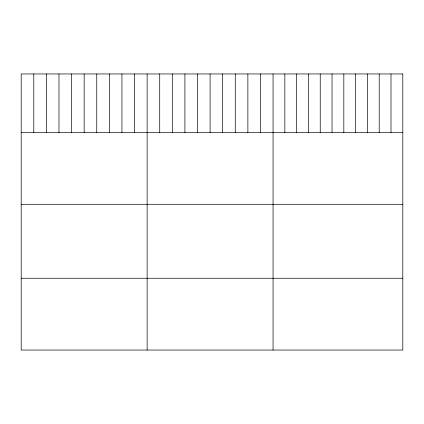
<?xml version="1.0" encoding="UTF-8"?>
<svg xmlns="http://www.w3.org/2000/svg" width="424" height="424" viewBox="0 0 424 424"><rect width="100%" height="100%" fill="white"/><g stroke="black" fill="none" stroke-linecap="round" stroke-linejoin="round"><path stroke-width="0.64" d="M21.2 132.5L402.8 132.5M21.2 204.294L402.8 204.294M21.2 278.255L402.8 278.255M391.007 73.951L391.007 132.5M379.21 73.951L379.21 132.5M367.417 73.951L367.417 132.5M355.619 73.951L355.619 132.5M343.827 73.951L343.827 132.5M332.029 73.951L332.029 132.5M320.237 73.951L320.237 132.5M308.439 73.951L308.439 132.5M296.646 73.951L296.646 132.5M284.849 73.951L284.849 132.5M273.056 73.951L273.056 350.049M260.463 73.951L260.463 132.5M247.87 73.951L247.87 132.5M235.278 73.951L235.278 132.5M222.685 73.951L222.685 132.5M210.092 73.951L210.092 132.5M197.499 73.951L197.499 132.5M184.906 73.951L184.906 132.5M172.314 73.951L172.314 132.5M159.721 73.951L159.721 132.5M147.128 73.951L147.128 350.049M134.535 73.951L134.535 132.5M121.942 73.951L121.942 132.5M109.35 73.951L109.35 132.5M96.757 73.951L96.757 132.5M84.164 73.951L84.164 132.5M71.571 73.951L71.571 132.5M58.978 73.951L58.978 132.5M46.386 73.951L46.386 132.5M33.793 73.951L33.793 132.5M402.8 73.951L21.2 73.951L21.2 350.049L402.8 350.049L402.8 73.951"/></g></svg>
